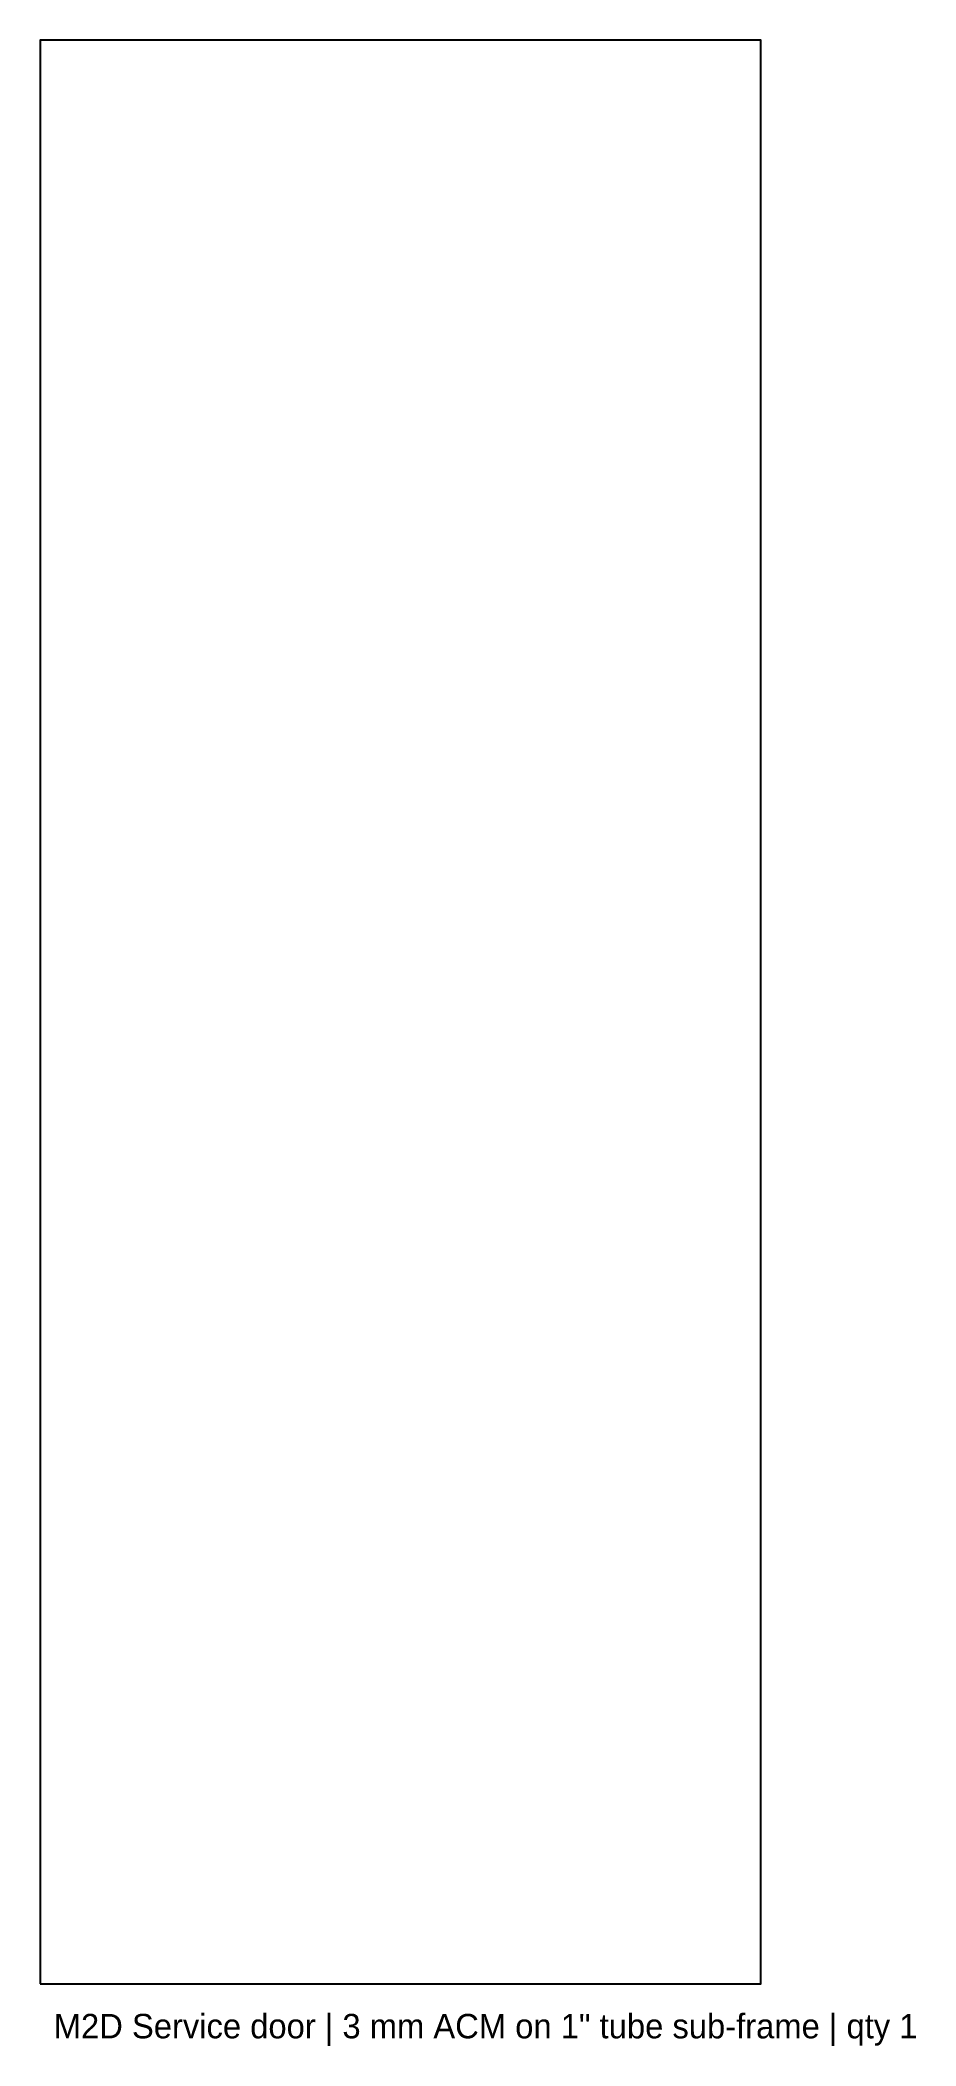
# Model space of a CAD drawing. Header units: millimetres. Extents: x 0 to 644, y -46 to 1430.
import ezdxf

# ---------------------------------------------------------------- set-up
doc = ezdxf.new("R2010")
doc.units = ezdxf.units.MM
doc.layers.add('OUTLINE', color=7, linetype='Continuous')
doc.layers.add('TEXT', color=5, linetype='Continuous')

msp = doc.modelspace()

# ---------------------------------------------------------------- linework, layer by layer
at = {"layer": 'OUTLINE'}
msp.add_lwpolyline([(0, 0), (530, 0), (530, 1430), (0, 1430)], close=True, dxfattribs=at)

# ---------------------------------------------------------------- texts
at = {"layer": 'TEXT'}
msp.add_text('M2D Service door | 3 mm ACM on 1" tube sub-frame | qty 1', height=18, dxfattribs=at).set_placement((10, -40))

doc.saveas('drawing.dxf')
